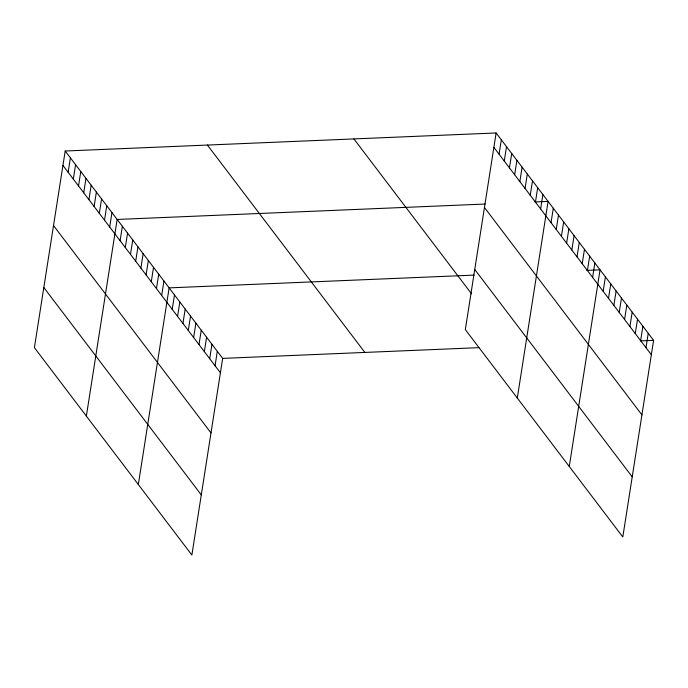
<?xml version="1.0" encoding="UTF-8"?>
<svg xmlns="http://www.w3.org/2000/svg" width="688" height="688" viewBox="0 0 688 688"><rect width="100%" height="100%" fill="white"/><g stroke="black" fill="none" stroke-linecap="round" stroke-linejoin="round"><path stroke-width="1.03" d="M65.197 151.016L34.4 347.655L191.875 555.035L222.671 358.388L65.197 151.016L496.125 132.965L653.6 340.345L622.803 536.984L465.329 329.612L496.125 132.965M68.138 172.258L70.391 157.853M73.332 179.104L75.585 164.699M78.527 185.949L80.78 171.544M83.721 192.795L85.983 178.39M88.924 199.632L91.177 185.227M94.118 206.477L96.372 192.072M99.313 213.323L101.566 198.918M104.507 220.169L106.769 205.764M109.71 227.006L111.963 212.601M86.37 416.085L117.158 219.446L485.117 204.044M120.099 240.697L122.361 226.292M125.302 247.534L127.555 233.137M130.496 254.379L132.75 239.974M135.691 261.225L137.944 246.82M140.885 268.071L143.147 253.666M146.088 274.908L148.341 260.511M151.283 281.753L153.536 267.348M156.477 288.599L158.73 274.194M161.671 295.444L163.933 281.039M138.331 484.524L169.128 287.876L474.101 275.114M172.224 309.333L174.485 294.928M177.581 316.385L179.835 301.98M182.931 323.437L185.192 309.032M188.288 330.489L190.542 316.084M193.646 337.541L195.899 323.136M198.995 344.593L201.249 330.188M204.353 351.637L206.606 337.232M209.702 358.689L211.964 344.284M215.06 365.741L217.313 351.336M499.067 154.215L501.32 139.81M504.261 161.061L506.514 146.656M509.455 167.906L511.717 153.501M514.658 174.743L516.912 160.338M519.853 181.589L522.106 167.184M525.047 188.435L527.309 174.03M530.242 195.28L532.503 180.875M535.445 202.117L537.698 187.712M540.639 208.963L542.892 194.558M517.299 398.042L548.095 201.403L534.886 201.954M551.036 222.654L553.29 208.249M556.231 229.491L558.484 215.086M561.425 236.337L563.678 221.932M566.62 243.182L568.881 228.777M571.823 250.028L574.076 235.623M577.017 256.865L579.27 242.46M582.211 263.71L584.465 249.305M587.406 270.556L589.668 256.151M592.609 277.402L594.862 262.997M569.268 466.481L600.056 269.834L586.855 270.393M603.161 291.291L605.414 276.886M608.51 298.343L610.763 283.938M613.868 305.395L616.121 290.99M619.217 312.447L621.479 298.042M624.575 319.499L626.828 305.094M629.924 326.542L632.186 312.146M635.282 333.594L637.535 319.189M640.64 340.646L642.893 326.241M645.989 347.698L648.242 333.293M222.671 358.388L478.951 347.655M640.399 340.895L653.6 340.345M493.872 147.37L651.347 354.75M484.455 207.509L641.93 414.89M474.746 269.472L632.22 476.853M353.916 138.924L471.538 293.81M207.398 145.056L364.872 352.437M62.935 165.421L220.409 372.793M53.518 225.552L210.992 432.933M43.817 287.515L201.292 494.896"/></g></svg>
